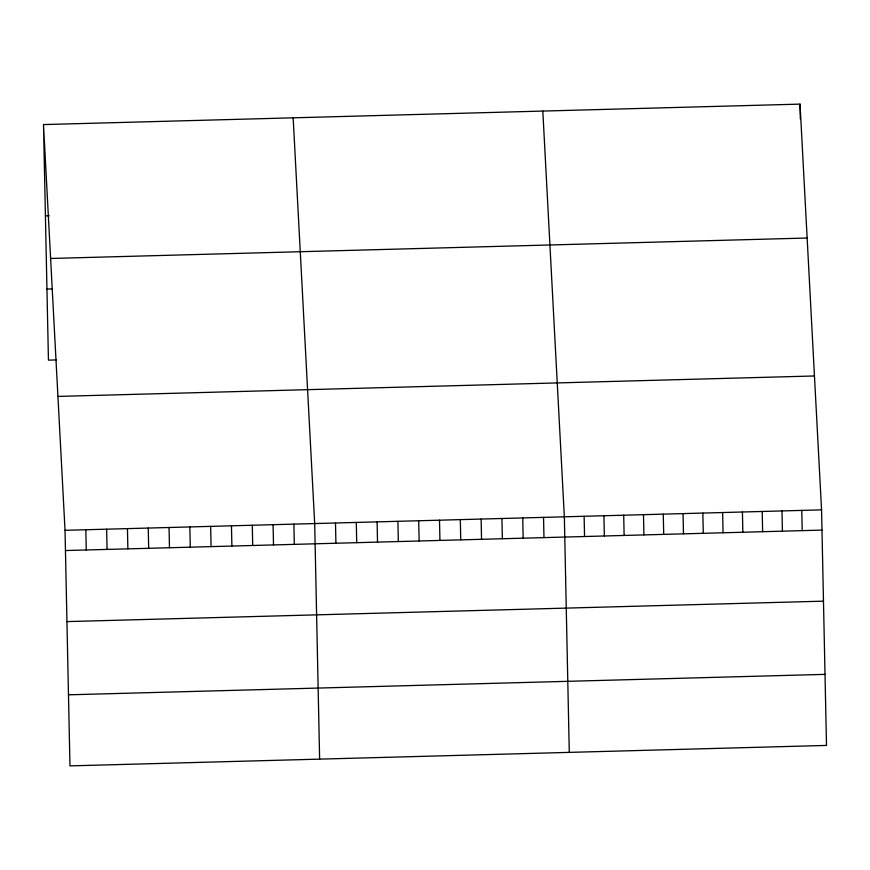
<?xml version="1.0" encoding="UTF-8"?>
<svg xmlns="http://www.w3.org/2000/svg" width="870" height="870" viewBox="0 0 870 870"><rect width="100%" height="100%" fill="white"/><g stroke="black" fill="none" stroke-linecap="round" stroke-linejoin="round"><path stroke-width="1.3" d="M43.5 124.573L800.03 104.117L821.563 509.863L826.5 745.427L69.97 765.883L65.032 530.308L43.5 124.573L48.437 360.137L56.235 359.93M45.414 215.869L49.318 215.76M50.601 258.466L807.142 238.021M46.947 289.079L52.146 288.938M57.92 396.415L814.461 375.971M65.032 530.308L821.563 509.863M65.457 550.547L821.987 530.102M66.947 621.604L823.477 601.159M68.48 694.815L825.01 674.37M542.815 111.077L564.347 516.813L569.274 752.387M293.157 117.82L314.69 523.555L319.627 759.129M800.03 104.117L800.346 118.962M801.781 510.396L802.205 530.635M781.989 510.929L782.413 531.168M762.207 511.462L762.631 531.7M742.425 511.995L742.85 532.244M722.633 512.539L723.057 532.777M702.851 513.072L703.275 533.31M683.059 513.604L683.483 533.843M663.277 514.137L663.701 534.376M643.485 514.67L643.909 534.909M623.703 515.203L624.127 535.452M603.921 515.747L604.346 535.985M584.129 516.28L584.553 536.518M543.543 517.378L543.967 537.616M522.74 517.933L523.164 538.182M501.925 518.498L502.349 538.737M481.121 519.064L481.545 539.302M460.317 519.618L460.741 539.868M439.513 520.184L439.937 540.422M418.709 520.749L419.133 540.988M397.905 521.315L398.329 541.553M377.101 521.869L377.526 542.119M356.298 522.435L356.722 542.673M335.494 523L335.918 543.239M293.886 524.121L294.31 544.359M273.082 524.686L273.506 544.924M252.278 525.252L252.702 545.49M231.463 525.806L231.888 546.045M210.66 526.372L211.084 546.61M189.856 526.937L190.28 547.176M169.052 527.492L169.476 547.741M148.248 528.057L148.672 548.296M127.444 528.623L127.868 548.861M106.64 529.178L107.064 549.427M85.836 529.743L86.26 549.981"/></g></svg>
